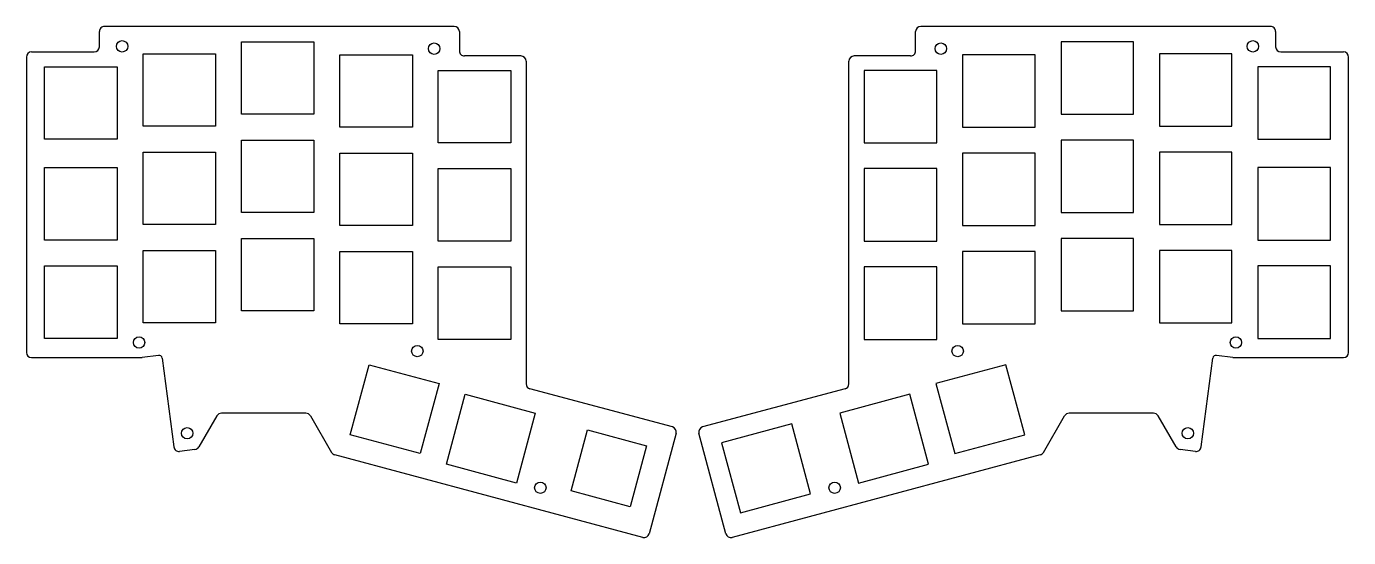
# Model space of a CAD drawing. Extents: x 19 to 274, y -154 to -56.
import ezdxf

# ---------------------------------------------------------------- set-up
doc = ezdxf.new("R2010")
doc.units = 0
doc.layers.add('BLACK', color=7, linetype='CONTINUOUS')

msp = doc.modelspace()

# ---------------------------------------------------------------- linework, layer by layer
at = {"layer": 'BLACK', "linetype": 'CONTINUOUS'}
for p, q in [((101.201, -55.5891), (33.7082, -55.5891)), ((258.783, -55.5891), (191.291, -55.5891)), ((32.7082, -59.5078), (32.7082, -56.5891)), ((60.1361, -58.5754), (74.1361, -58.5754)), ((60.1361, -72.5754), (60.1361, -58.5754)), ((74.1361, -58.5754), (74.1361, -72.5754)), ((102.201, -56.5891), (102.201, -60.3047)), ((190.291, -60.3047), (190.291, -56.5891)), ((232.355, -58.5754), (218.355, -58.5754)), ((218.355, -58.5754), (218.355, -72.5754)), ((232.355, -72.5754), (232.355, -58.5754)), ((259.783, -56.5891), (259.783, -59.5078)), ((19.6231, -60.5078), (31.7082, -60.5078)), ((41.1367, -60.8762), (55.1367, -60.8762)), ((41.1367, -74.8762), (41.1367, -60.8762)), ((55.1367, -60.8762), (55.1367, -74.8762)), ((79.1363, -61.0756), (93.1363, -61.0756)), ((79.1363, -75.0756), (79.1363, -61.0756)), ((93.1363, -61.0756), (93.1363, -75.0756)), ((213.355, -61.0756), (199.355, -61.0756)), ((199.355, -61.0756), (199.355, -75.0756)), ((213.355, -75.0756), (213.355, -61.0756)), ((251.355, -60.8762), (237.355, -60.8762)), ((237.355, -60.8762), (237.355, -74.8762)), ((251.355, -74.8762), (251.355, -60.8762)), ((260.783, -60.5078), (272.868, -60.5078)), ((18.6231, -61.5078), (18.6231, -118.588)), ((22.1365, -63.3758), (36.1365, -63.3758)), ((22.1365, -77.3758), (22.1365, -63.3758)), ((36.1365, -63.3758), (36.1365, -77.3758)), ((114.086, -61.3047), (103.201, -61.3047)), ((115.086, -62.3047), (115.086, -124.662)), ((177.405, -124.662), (177.405, -62.3047)), ((189.291, -61.3047), (178.405, -61.3047)), ((270.355, -63.3758), (256.355, -63.3758)), ((256.355, -63.3758), (256.355, -77.3758)), ((270.355, -77.3758), (270.355, -63.3758)), ((273.868, -118.588), (273.868, -61.5078)), ((98.136, -64.0762), (112.136, -64.0762)), ((98.136, -78.0762), (98.136, -64.0762)), ((112.136, -64.0762), (112.136, -78.0762)), ((194.355, -64.0762), (180.355, -64.0762)), ((180.355, -64.0762), (180.355, -78.0762)), ((194.355, -78.0762), (194.355, -64.0762)), ((74.1361, -72.5754), (60.1361, -72.5754)), ((218.355, -72.5754), (232.355, -72.5754)), ((55.1367, -74.8762), (41.1367, -74.8762)), ((93.1363, -75.0756), (79.1363, -75.0756)), ((199.355, -75.0756), (213.355, -75.0756)), ((237.355, -74.8762), (251.355, -74.8762)), ((36.1365, -77.3758), (22.1365, -77.3758)), ((60.1361, -77.5754), (74.1361, -77.5754)), ((60.1361, -91.5754), (60.1361, -77.5754)), ((74.1361, -77.5754), (74.1361, -91.5754)), ((112.136, -78.0762), (98.136, -78.0762)), ((180.355, -78.0762), (194.355, -78.0762)), ((232.355, -77.5754), (218.355, -77.5754)), ((218.355, -77.5754), (218.355, -91.5754)), ((232.355, -91.5754), (232.355, -77.5754)), ((256.355, -77.3758), (270.355, -77.3758)), ((41.1367, -79.8758), (55.1367, -79.8758)), ((41.1367, -93.8758), (41.1367, -79.8758)), ((55.1367, -79.8758), (55.1367, -93.8758)), ((79.1363, -80.0756), (93.1363, -80.0756)), ((79.1363, -94.0756), (79.1363, -80.0756)), ((93.1363, -80.0756), (93.1363, -94.0756)), ((213.355, -80.0756), (199.355, -80.0756)), ((199.355, -80.0756), (199.355, -94.0756)), ((213.355, -94.0756), (213.355, -80.0756)), ((251.355, -79.8758), (237.355, -79.8758)), ((237.355, -79.8758), (237.355, -93.8758)), ((251.355, -93.8758), (251.355, -79.8758)), ((22.1365, -82.8752), (36.1365, -82.8752)), ((22.1365, -96.8752), (22.1365, -82.8752)), ((36.1365, -82.8752), (36.1365, -96.8752)), ((98.136, -83.076), (112.136, -83.076)), ((98.136, -97.076), (98.136, -83.076)), ((112.136, -83.076), (112.136, -97.076)), ((194.355, -83.076), (180.355, -83.076)), ((180.355, -83.076), (180.355, -97.076)), ((194.355, -97.076), (194.355, -83.076)), ((270.355, -82.8752), (256.355, -82.8752)), ((256.355, -82.8752), (256.355, -96.8752)), ((270.355, -96.8752), (270.355, -82.8752)), ((74.1361, -91.5754), (60.1361, -91.5754)), ((218.355, -91.5754), (232.355, -91.5754)), ((55.1367, -93.8758), (41.1367, -93.8758)), ((93.1363, -94.0756), (79.1363, -94.0756)), ((199.355, -94.0756), (213.355, -94.0756)), ((237.355, -93.8758), (251.355, -93.8758)), ((36.1365, -96.8752), (22.1365, -96.8752)), ((60.1361, -96.5756), (74.1361, -96.5756)), ((60.1361, -110.576), (60.1361, -96.5756)), ((74.1361, -96.5756), (74.1361, -110.576)), ((232.355, -96.5756), (218.355, -96.5756)), ((218.355, -96.5756), (218.355, -110.576)), ((232.355, -110.576), (232.355, -96.5756)), ((256.355, -96.8752), (270.355, -96.8752)), ((41.1367, -98.8754), (55.1367, -98.8754)), ((41.1367, -112.875), (41.1367, -98.8754)), ((55.1367, -98.8754), (55.1367, -112.875)), ((79.1363, -99.076), (93.1363, -99.076)), ((79.1363, -113.076), (79.1363, -99.076)), ((93.1363, -99.076), (93.1363, -113.076)), ((112.136, -97.076), (98.136, -97.076)), ((180.355, -97.076), (194.355, -97.076)), ((213.355, -99.076), (199.355, -99.076)), ((199.355, -99.076), (199.355, -113.076)), ((213.355, -113.076), (213.355, -99.076)), ((251.355, -98.8754), (237.355, -98.8754)), ((237.355, -98.8754), (237.355, -112.875)), ((251.355, -112.875), (251.355, -98.8754)), ((22.1365, -101.876), (36.1365, -101.876)), ((22.1365, -115.876), (22.1365, -101.876)), ((36.1365, -101.876), (36.1365, -115.876)), ((98.136, -102.076), (112.136, -102.076)), ((98.136, -116.076), (98.136, -102.076)), ((112.136, -102.076), (112.136, -116.076)), ((194.355, -102.076), (180.355, -102.076)), ((180.355, -102.076), (180.355, -116.076)), ((194.355, -116.076), (194.355, -102.076)), ((270.355, -101.876), (256.355, -101.876)), ((256.355, -101.876), (256.355, -115.876)), ((270.355, -115.876), (270.355, -101.876)), ((74.1361, -110.576), (60.1361, -110.576)), ((218.355, -110.576), (232.355, -110.576)), ((55.1367, -112.875), (41.1367, -112.875)), ((93.1363, -113.076), (79.1363, -113.076)), ((199.355, -113.076), (213.355, -113.076)), ((237.355, -112.875), (251.355, -112.875)), ((36.1365, -115.876), (22.1365, -115.876)), ((112.136, -116.076), (98.136, -116.076)), ((180.355, -116.076), (194.355, -116.076)), ((256.355, -115.876), (270.355, -115.876)), ((19.6231, -119.588), (40.808, -119.588)), ((44.1392, -119.158), (40.9385, -119.579)), ((44.8124, -119.675), (47.0665, -136.862)), ((245.425, -136.862), (247.679, -119.675)), ((251.553, -119.579), (248.352, -119.158)), ((251.683, -119.588), (272.868, -119.588)), ((81.1375, -134.506), (84.761, -120.983)), ((84.761, -120.983), (98.284, -124.607)), ((207.73, -120.983), (194.207, -124.607)), ((211.354, -134.506), (207.73, -120.983)), ((98.284, -124.607), (94.6605, -138.13)), ((194.207, -124.607), (197.831, -138.13)), ((99.6912, -140.203), (103.315, -126.68)), ((103.315, -126.68), (116.838, -130.304)), ((143.341, -132.993), (115.828, -125.628)), ((176.664, -125.628), (149.15, -132.993)), ((189.177, -126.68), (175.654, -130.304)), ((192.8, -140.203), (189.177, -126.68)), ((55.4023, -130.828), (51.8902, -136.843)), ((72.5729, -130.33), (56.2671, -130.33)), ((73.4367, -130.826), (77.5225, -137.912)), ((116.838, -130.304), (113.214, -143.827)), ((166.358, -132.41), (152.835, -136.034)), ((169.981, -145.933), (166.358, -132.41)), ((175.654, -130.304), (179.277, -143.827)), ((214.969, -137.912), (219.055, -130.826)), ((236.224, -130.33), (219.919, -130.33)), ((240.601, -136.843), (237.089, -130.828)), ((94.6605, -138.13), (81.1375, -134.506)), ((123.805, -145.349), (126.963, -133.564)), ((126.963, -133.564), (138.361, -136.618)), ((144.048, -134.218), (138.85, -153.628)), ((153.641, -153.628), (148.443, -134.218)), ((197.831, -138.13), (211.354, -134.506)), ((51.1572, -137.33), (48.1887, -137.723)), ((138.361, -136.618), (135.203, -148.403)), ((152.835, -136.034), (156.459, -149.557)), ((244.303, -137.723), (241.334, -137.33)), ((137.625, -154.336), (78.1295, -138.378)), ((113.214, -143.827), (99.6912, -140.203)), ((214.362, -138.378), (154.866, -154.336)), ((179.277, -143.827), (192.8, -140.203)), ((135.203, -148.403), (123.805, -145.349)), ((156.459, -149.557), (169.981, -145.933))]:
    msp.add_line(p, q, dxfattribs=at)
at = {"layer": 'BLACK'}
for centre in [(37.0889, -59.4404), (255.403, -59.4404), (97.3375, -59.8875), (195.154, -59.8875), (40.3655, -116.667), (94.0865, -118.318), (198.405, -118.318), (252.126, -116.667), (49.6619, -134.218), (242.83, -134.218), (117.835, -144.734), (174.656, -144.734)]:
    msp.add_circle(centre, 1.1, dxfattribs=at)
for centre, radius, start, end in [((33.7081, -56.5891), 1, 89.9972, 180), ((101.201, -56.5891), 1, 0.000344, 89.9981), ((191.291, -56.5891), 1, 90.0019, 180), ((258.783, -56.5891), 1, 0.000344, 90.0028), ((19.6231, -61.5078), 1.0001, 90.0028, 180), ((31.7081, -59.5078), 1.0001, -89.9972, 0), ((103.201, -60.3048), 0.9999, -180.006, -89.9981), ((189.291, -60.3048), 1, -90.0019, 0.00573), ((260.783, -59.5078), 1, -180, -90.0028), ((272.868, -61.5078), 1, 0, 89.9972), ((114.086, -62.3047), 1, 0, 89.9998), ((178.405, -62.3047), 1, 90.0002, 180), ((19.6231, -118.588), 1, -180, -90.0028), ((40.808, -118.587), 1.0001, -90.0005, -82.5052), ((44.2174, -119.753), 0.6, 7.47422, 97.4898), ((248.274, -119.753), 0.6001, 82.5102, 172.526), ((251.683, -118.587), 1.0001, -97.4948, -89.9995), ((272.868, -118.588), 1.0001, -89.9972, 0.000344), ((116.086, -124.662), 1, -180.001, -104.986), ((176.405, -124.662), 1, -75.0136, 0.000917), ((56.2671, -131.33), 1, 89.9992, 149.867), ((72.5728, -131.33), 1.0001, 30.2519, 89.9983), ((219.919, -131.33), 1.0001, 90.0017, 149.748), ((236.224, -131.33), 1, 30.1335, 90.0008), ((143.082, -133.959), 1.0001, -14.9955, 74.9969), ((149.409, -133.959), 1.0001, -254.997, -165.005), ((48.058, -136.732), 1.0001, -172.521, -82.4919), ((51.0266, -136.339), 1, -82.4944, -30.2767), ((241.465, -136.339), 1, -149.723, -97.5056), ((244.433, -136.732), 1, -97.5081, -7.47866), ((78.3883, -137.413), 0.9997, -150.006, -105.002), ((214.103, -137.413), 0.9997, -74.9979, -29.9942), ((137.884, -153.369), 1.0001, -104.995, -15.0083), ((154.607, -153.369), 1.0002, -164.992, -75.0046)]:
    msp.add_arc(centre, radius, start, end, dxfattribs=at)

doc.saveas('drawing.dxf')
